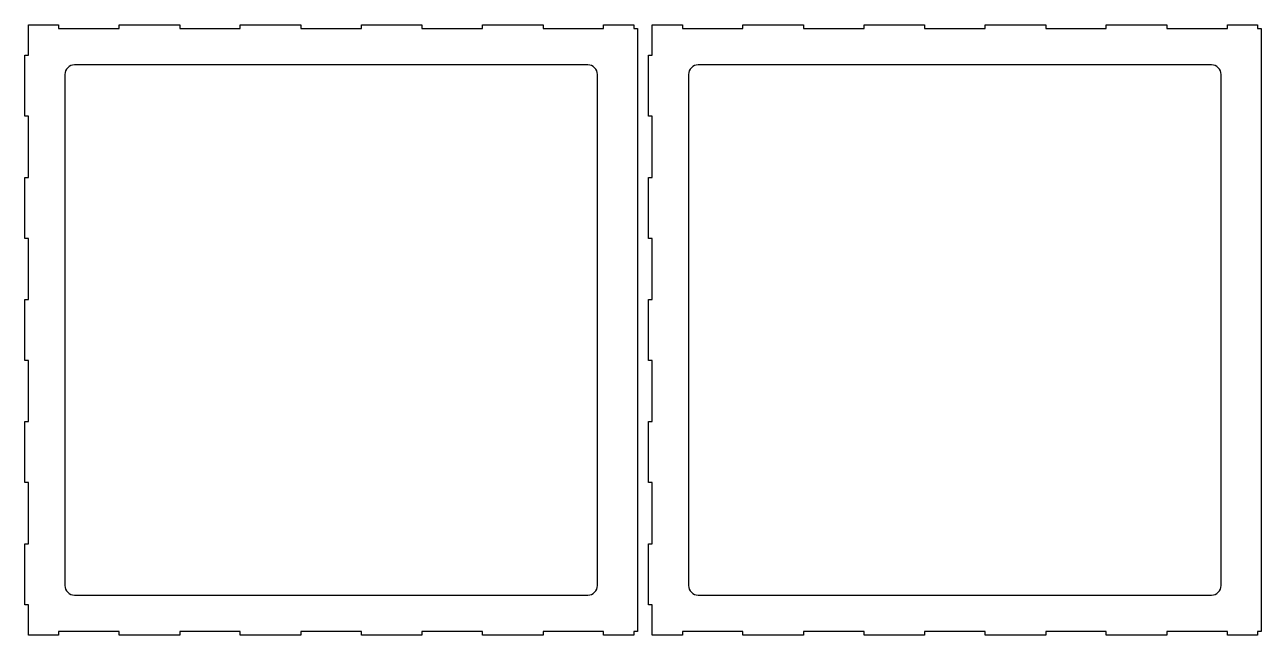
# Model space of a CAD drawing. Header units: millimetres. Extents: x -1160 to -45, y -819 to 758.
# Drawn here: x -1160 to -143, y -819 to -317 of the extents above; entities that cross this region are included whole.
import ezdxf

# ---------------------------------------------------------------- set-up
doc = ezdxf.new("R2010")
doc.units = ezdxf.units.MM
doc.layers.add('Layer_1', color=7, linetype='Continuous')

msp = doc.modelspace()

# ---------------------------------------------------------------- linework, layer by layer
at = {"layer": 'Layer_1'}
for points, knots in [([(-659.3478, -816.1291), (-659.1978, -816.1291), (-656.4978, -816.1291), (-656.3478, -816.1291), (-656.3478, -791.3291), (-656.3478, -344.9291), (-656.3478, -320.1291), (-656.4978, -320.1291), (-659.1978, -320.1291), (-659.3478, -320.1291), (-659.3478, -319.9791), (-659.3478, -317.2791), (-659.3478, -317.1291), (-660.5928, -317.1291), (-683.0028, -317.1291), (-684.2478, -317.1291), (-684.2478, -317.2791), (-684.2478, -319.9791), (-684.2478, -320.1291), (-686.7378, -320.1291), (-731.5578, -320.1291), (-734.0478, -320.1291), (-734.0478, -319.9791), (-734.0478, -317.2791), (-734.0478, -317.1291), (-736.5378, -317.1291), (-781.3578, -317.1291), (-783.8478, -317.1291), (-783.8478, -317.2791), (-783.8478, -319.9791), (-783.8478, -320.1291), (-786.3378, -320.1291), (-831.1578, -320.1291), (-833.6478, -320.1291), (-833.6478, -319.9791), (-833.6478, -317.2791), (-833.6478, -317.1291), (-836.1378, -317.1291), (-880.9578, -317.1291), (-883.4478, -317.1291), (-883.4478, -317.2791), (-883.4478, -319.9791), (-883.4478, -320.1291), (-885.9378, -320.1291), (-930.7578, -320.1291), (-933.2478, -320.1291), (-933.2478, -319.9791), (-933.2478, -317.2791), (-933.2478, -317.1291), (-935.7378, -317.1291), (-980.5578, -317.1291), (-983.0478, -317.1291), (-983.0478, -317.2791), (-983.0478, -319.9791), (-983.0478, -320.1291), (-985.5378, -320.1291), (-1030.3578, -320.1291), (-1032.8478, -320.1291), (-1032.8478, -319.9791), (-1032.8478, -317.2791), (-1032.8478, -317.1291), (-1035.3378, -317.1291), (-1080.1578, -317.1291), (-1082.6478, -317.1291), (-1082.6478, -317.2791), (-1082.6478, -319.9791), (-1082.6478, -320.1291), (-1085.1378, -320.1291), (-1129.9578, -320.1291), (-1132.4478, -320.1291), (-1132.4478, -319.9791), (-1132.4478, -317.2791), (-1132.4478, -317.1291), (-1133.6928, -317.1291), (-1156.1028, -317.1291), (-1157.3478, -317.1291), (-1157.3478, -317.2791), (-1157.3478, -319.9791), (-1157.3478, -320.1291), (-1157.3478, -321.2341), (-1157.3478, -341.1241), (-1157.3478, -342.2291), (-1157.4978, -342.2291), (-1160.1978, -342.2291), (-1160.3478, -342.2291), (-1160.3478, -344.7391), (-1160.3478, -389.9191), (-1160.3478, -392.4291), (-1160.1978, -392.4291), (-1157.4978, -392.4291), (-1157.3478, -392.4291), (-1157.3478, -394.9391), (-1157.3478, -440.1191), (-1157.3478, -442.6291), (-1157.4978, -442.6291), (-1160.1978, -442.6291), (-1160.3478, -442.6291), (-1160.3478, -445.1391), (-1160.3478, -490.3191), (-1160.3478, -492.8291), (-1160.1978, -492.8291), (-1157.4978, -492.8291), (-1157.3478, -492.8291), (-1157.3478, -495.3391), (-1157.3478, -540.5191), (-1157.3478, -543.0291), (-1157.4978, -543.0291), (-1160.1978, -543.0291), (-1160.3478, -543.0291), (-1160.3478, -545.5391), (-1160.3478, -590.7191), (-1160.3478, -593.2291), (-1160.1978, -593.2291), (-1157.4978, -593.2291), (-1157.3478, -593.2291), (-1157.3478, -595.7391), (-1157.3478, -640.9191), (-1157.3478, -643.4291), (-1157.4978, -643.4291), (-1160.1978, -643.4291), (-1160.3478, -643.4291), (-1160.3478, -645.9391), (-1160.3478, -691.1191), (-1160.3478, -693.6291), (-1160.1978, -693.6291), (-1157.4978, -693.6291), (-1157.3478, -693.6291), (-1157.3478, -696.1391), (-1157.3478, -741.3191), (-1157.3478, -743.8291), (-1157.4978, -743.8291), (-1160.1978, -743.8291), (-1160.3478, -743.8291), (-1160.3478, -746.3391), (-1160.3478, -791.5191), (-1160.3478, -794.0291), (-1160.1978, -794.0291), (-1157.4978, -794.0291), (-1157.3478, -794.0291), (-1157.3478, -795.1341), (-1157.3478, -815.0241), (-1157.3478, -816.1291), (-1157.3478, -816.2791), (-1157.3478, -818.9791), (-1157.3478, -819.1291), (-1156.1028, -819.1291), (-1133.6928, -819.1291), (-1132.4478, -819.1291), (-1132.4478, -818.9791), (-1132.4478, -816.2791), (-1132.4478, -816.1291), (-1129.9578, -816.1291), (-1085.1378, -816.1291), (-1082.6478, -816.1291), (-1082.6478, -816.2791), (-1082.6478, -818.9791), (-1082.6478, -819.1291), (-1080.1578, -819.1291), (-1035.3378, -819.1291), (-1032.8478, -819.1291), (-1032.8478, -818.9791), (-1032.8478, -816.2791), (-1032.8478, -816.1291), (-1030.3578, -816.1291), (-985.5378, -816.1291), (-983.0478, -816.1291), (-983.0478, -816.2791), (-983.0478, -818.9791), (-983.0478, -819.1291), (-980.5578, -819.1291), (-935.7378, -819.1291), (-933.2478, -819.1291), (-933.2478, -818.9791), (-933.2478, -816.2791), (-933.2478, -816.1291), (-930.7578, -816.1291), (-885.9378, -816.1291), (-883.4478, -816.1291), (-883.4478, -816.2791), (-883.4478, -818.9791), (-883.4478, -819.1291), (-880.9578, -819.1291), (-836.1378, -819.1291), (-833.6478, -819.1291), (-833.6478, -818.9791), (-833.6478, -816.2791), (-833.6478, -816.1291), (-831.1578, -816.1291), (-786.3378, -816.1291), (-783.8478, -816.1291), (-783.8478, -816.2791), (-783.8478, -818.9791), (-783.8478, -819.1291), (-781.3578, -819.1291), (-736.5378, -819.1291), (-734.0478, -819.1291), (-734.0478, -818.9791), (-734.0478, -816.2791), (-734.0478, -816.1291), (-731.5578, -816.1291), (-686.7378, -816.1291), (-684.2478, -816.1291), (-684.2478, -816.2791), (-684.2478, -818.9791), (-684.2478, -819.1291), (-683.0028, -819.1291), (-660.5928, -819.1291), (-659.3478, -819.1291), (-659.3478, -818.9791), (-659.3478, -816.2791), (-659.3478, -816.1291)], [0, 0, 0, 0, 1, 1, 1, 2, 2, 2, 3, 3, 3, 4, 4, 4, 5, 5, 5, 6, 6, 6, 7, 7, 7, 8, 8, 8, 9, 9, 9, 10, 10, 10, 11, 11, 11, 12, 12, 12, 13, 13, 13, 14, 14, 14, 15, 15, 15, 16, 16, 16, 17, 17, 17, 18, 18, 18, 19, 19, 19, 20, 20, 20, 21, 21, 21, 22, 22, 22, 23, 23, 23, 24, 24, 24, 25, 25, 25, 26, 26, 26, 27, 27, 27, 28, 28, 28, 29, 29, 29, 30, 30, 30, 31, 31, 31, 32, 32, 32, 33, 33, 33, 34, 34, 34, 35, 35, 35, 36, 36, 36, 37, 37, 37, 38, 38, 38, 39, 39, 39, 40, 40, 40, 41, 41, 41, 42, 42, 42, 43, 43, 43, 44, 44, 44, 45, 45, 45, 46, 46, 46, 47, 47, 47, 48, 48, 48, 49, 49, 49, 50, 50, 50, 51, 51, 51, 52, 52, 52, 53, 53, 53, 54, 54, 54, 55, 55, 55, 56, 56, 56, 57, 57, 57, 58, 58, 58, 59, 59, 59, 60, 60, 60, 61, 61, 61, 62, 62, 62, 63, 63, 63, 64, 64, 64, 65, 65, 65, 66, 66, 66, 67, 67, 67, 68, 68, 68, 69, 69, 69, 70, 70, 70, 70]), ([(-146.4238, -816.1291), (-146.2738, -816.1291), (-143.5738, -816.1291), (-143.4238, -816.1291), (-143.4238, -791.3291), (-143.4238, -344.9291), (-143.4238, -320.1291), (-143.5738, -320.1291), (-146.2738, -320.1291), (-146.4238, -320.1291), (-146.4238, -319.9791), (-146.4238, -317.2791), (-146.4238, -317.1291), (-147.6688, -317.1291), (-170.0788, -317.1291), (-171.3238, -317.1291), (-171.3238, -317.2791), (-171.3238, -319.9791), (-171.3238, -320.1291), (-173.8138, -320.1291), (-218.6338, -320.1291), (-221.1238, -320.1291), (-221.1238, -319.9791), (-221.1238, -317.2791), (-221.1238, -317.1291), (-223.6138, -317.1291), (-268.4338, -317.1291), (-270.9238, -317.1291), (-270.9238, -317.2791), (-270.9238, -319.9791), (-270.9238, -320.1291), (-273.4138, -320.1291), (-318.2338, -320.1291), (-320.7238, -320.1291), (-320.7238, -319.9791), (-320.7238, -317.2791), (-320.7238, -317.1291), (-323.2138, -317.1291), (-368.0338, -317.1291), (-370.5238, -317.1291), (-370.5238, -317.2791), (-370.5238, -319.9791), (-370.5238, -320.1291), (-373.0138, -320.1291), (-417.8338, -320.1291), (-420.3238, -320.1291), (-420.3238, -319.9791), (-420.3238, -317.2791), (-420.3238, -317.1291), (-422.8138, -317.1291), (-467.6338, -317.1291), (-470.1238, -317.1291), (-470.1238, -317.2791), (-470.1238, -319.9791), (-470.1238, -320.1291), (-472.6138, -320.1291), (-517.4338, -320.1291), (-519.9238, -320.1291), (-519.9238, -319.9791), (-519.9238, -317.2791), (-519.9238, -317.1291), (-522.4138, -317.1291), (-567.2338, -317.1291), (-569.7238, -317.1291), (-569.7238, -317.2791), (-569.7238, -319.9791), (-569.7238, -320.1291), (-572.2138, -320.1291), (-617.0338, -320.1291), (-619.5238, -320.1291), (-619.5238, -319.9791), (-619.5238, -317.2791), (-619.5238, -317.1291), (-620.7688, -317.1291), (-643.1788, -317.1291), (-644.4238, -317.1291), (-644.4238, -317.2791), (-644.4238, -319.9791), (-644.4238, -320.1291), (-644.4238, -321.2341), (-644.4238, -341.1241), (-644.4238, -342.2291), (-644.5738, -342.2291), (-647.2738, -342.2291), (-647.4238, -342.2291), (-647.4238, -344.7391), (-647.4238, -389.9191), (-647.4238, -392.4291), (-647.2738, -392.4291), (-644.5738, -392.4291), (-644.4238, -392.4291), (-644.4238, -394.9391), (-644.4238, -440.1191), (-644.4238, -442.6291), (-644.5738, -442.6291), (-647.2738, -442.6291), (-647.4238, -442.6291), (-647.4238, -445.1391), (-647.4238, -490.3191), (-647.4238, -492.8291), (-647.2738, -492.8291), (-644.5738, -492.8291), (-644.4238, -492.8291), (-644.4238, -495.3391), (-644.4238, -540.5191), (-644.4238, -543.0291), (-644.5738, -543.0291), (-647.2738, -543.0291), (-647.4238, -543.0291), (-647.4238, -545.5391), (-647.4238, -590.7191), (-647.4238, -593.2291), (-647.2738, -593.2291), (-644.5738, -593.2291), (-644.4238, -593.2291), (-644.4238, -595.7391), (-644.4238, -640.9191), (-644.4238, -643.4291), (-644.5738, -643.4291), (-647.2738, -643.4291), (-647.4238, -643.4291), (-647.4238, -645.9391), (-647.4238, -691.1191), (-647.4238, -693.6291), (-647.2738, -693.6291), (-644.5738, -693.6291), (-644.4238, -693.6291), (-644.4238, -696.1391), (-644.4238, -741.3191), (-644.4238, -743.8291), (-644.5738, -743.8291), (-647.2738, -743.8291), (-647.4238, -743.8291), (-647.4238, -746.3391), (-647.4238, -791.5191), (-647.4238, -794.0291), (-647.2738, -794.0291), (-644.5738, -794.0291), (-644.4238, -794.0291), (-644.4238, -795.1341), (-644.4238, -815.0241), (-644.4238, -816.1291), (-644.4238, -816.2791), (-644.4238, -818.9791), (-644.4238, -819.1291), (-643.1788, -819.1291), (-620.7688, -819.1291), (-619.5238, -819.1291), (-619.5238, -818.9791), (-619.5238, -816.2791), (-619.5238, -816.1291), (-617.0338, -816.1291), (-572.2138, -816.1291), (-569.7238, -816.1291), (-569.7238, -816.2791), (-569.7238, -818.9791), (-569.7238, -819.1291), (-567.2338, -819.1291), (-522.4138, -819.1291), (-519.9238, -819.1291), (-519.9238, -818.9791), (-519.9238, -816.2791), (-519.9238, -816.1291), (-517.4338, -816.1291), (-472.6138, -816.1291), (-470.1238, -816.1291), (-470.1238, -816.2791), (-470.1238, -818.9791), (-470.1238, -819.1291), (-467.6338, -819.1291), (-422.8138, -819.1291), (-420.3238, -819.1291), (-420.3238, -818.9791), (-420.3238, -816.2791), (-420.3238, -816.1291), (-417.8338, -816.1291), (-373.0138, -816.1291), (-370.5238, -816.1291), (-370.5238, -816.2791), (-370.5238, -818.9791), (-370.5238, -819.1291), (-368.0338, -819.1291), (-323.2138, -819.1291), (-320.7238, -819.1291), (-320.7238, -818.9791), (-320.7238, -816.2791), (-320.7238, -816.1291), (-318.2338, -816.1291), (-273.4138, -816.1291), (-270.9238, -816.1291), (-270.9238, -816.2791), (-270.9238, -818.9791), (-270.9238, -819.1291), (-268.4338, -819.1291), (-223.6138, -819.1291), (-221.1238, -819.1291), (-221.1238, -818.9791), (-221.1238, -816.2791), (-221.1238, -816.1291), (-218.6338, -816.1291), (-173.8138, -816.1291), (-171.3238, -816.1291), (-171.3238, -816.2791), (-171.3238, -818.9791), (-171.3238, -819.1291), (-170.0788, -819.1291), (-147.6688, -819.1291), (-146.4238, -819.1291), (-146.4238, -818.9791), (-146.4238, -816.2791), (-146.4238, -816.1291)], [0, 0, 0, 0, 1, 1, 1, 2, 2, 2, 3, 3, 3, 4, 4, 4, 5, 5, 5, 6, 6, 6, 7, 7, 7, 8, 8, 8, 9, 9, 9, 10, 10, 10, 11, 11, 11, 12, 12, 12, 13, 13, 13, 14, 14, 14, 15, 15, 15, 16, 16, 16, 17, 17, 17, 18, 18, 18, 19, 19, 19, 20, 20, 20, 21, 21, 21, 22, 22, 22, 23, 23, 23, 24, 24, 24, 25, 25, 25, 26, 26, 26, 27, 27, 27, 28, 28, 28, 29, 29, 29, 30, 30, 30, 31, 31, 31, 32, 32, 32, 33, 33, 33, 34, 34, 34, 35, 35, 35, 36, 36, 36, 37, 37, 37, 38, 38, 38, 39, 39, 39, 40, 40, 40, 41, 41, 41, 42, 42, 42, 43, 43, 43, 44, 44, 44, 45, 45, 45, 46, 46, 46, 47, 47, 47, 48, 48, 48, 49, 49, 49, 50, 50, 50, 51, 51, 51, 52, 52, 52, 53, 53, 53, 54, 54, 54, 55, 55, 55, 56, 56, 56, 57, 57, 57, 58, 58, 58, 59, 59, 59, 60, 60, 60, 61, 61, 61, 62, 62, 62, 63, 63, 63, 64, 64, 64, 65, 65, 65, 66, 66, 66, 67, 67, 67, 68, 68, 68, 69, 69, 69, 70, 70, 70, 70]), ([(-1119.3478, -350.1291), (-1098.2478, -350.1291), (-718.4478, -350.1291), (-697.3478, -350.1291), (-692.9416, -350.1291), (-689.3478, -353.6741), (-689.3478, -358.0205), (-689.3478, -379.0314), (-689.3478, -757.2268), (-689.3478, -778.2377), (-689.3478, -782.5841), (-692.9416, -786.1291), (-697.3478, -786.1291), (-718.4478, -786.1291), (-1098.2478, -786.1291), (-1119.3478, -786.1291), (-1123.754, -786.1291), (-1127.3478, -782.5841), (-1127.3478, -778.2377), (-1127.3478, -757.2268), (-1127.3478, -379.0314), (-1127.3478, -358.0205), (-1127.3478, -353.6741), (-1123.754, -350.1291), (-1119.3478, -350.1291)], [0, 0, 0, 0, 1, 1, 1, 2, 2, 2, 3, 3, 3, 4, 4, 4, 5, 5, 5, 6, 6, 6, 7, 7, 7, 8, 8, 8, 8]), ([(-606.4238, -350.1291), (-585.3238, -350.1291), (-205.5238, -350.1291), (-184.4238, -350.1291), (-180.0176, -350.1291), (-176.4238, -353.6741), (-176.4238, -358.0205), (-176.4238, -379.0314), (-176.4238, -757.2268), (-176.4238, -778.2377), (-176.4238, -782.5841), (-180.0176, -786.1291), (-184.4238, -786.1291), (-205.5238, -786.1291), (-585.3238, -786.1291), (-606.4238, -786.1291), (-610.83, -786.1291), (-614.4238, -782.5841), (-614.4238, -778.2377), (-614.4238, -757.2268), (-614.4238, -379.0314), (-614.4238, -358.0205), (-614.4238, -353.6741), (-610.83, -350.1291), (-606.4238, -350.1291)], [0, 0, 0, 0, 1, 1, 1, 2, 2, 2, 3, 3, 3, 4, 4, 4, 5, 5, 5, 6, 6, 6, 7, 7, 7, 8, 8, 8, 8])]:
    msp.add_open_spline(points, degree=3, knots=knots, dxfattribs=at)

doc.saveas('drawing.dxf')
